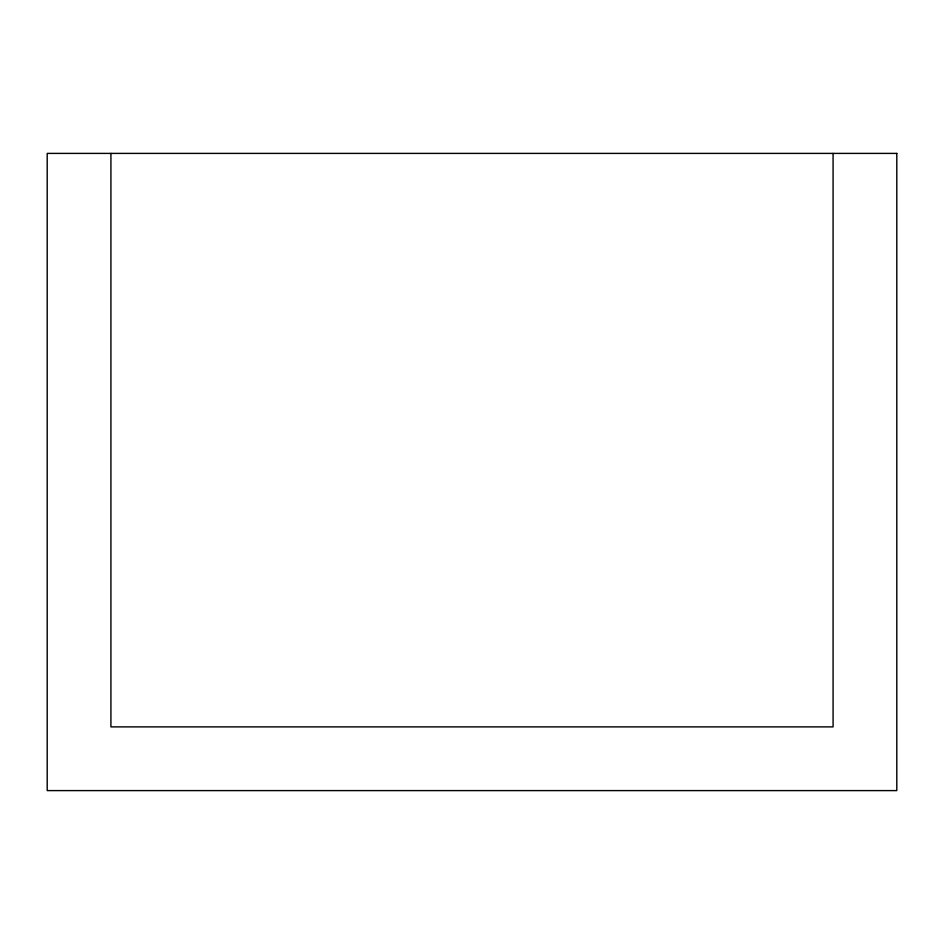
<?xml version="1.0" encoding="UTF-8"?>
<svg xmlns="http://www.w3.org/2000/svg" width="944" height="944" viewBox="0 0 944 944"><rect width="100%" height="100%" fill="white"/><g stroke="black" fill="none" stroke-linecap="round" stroke-linejoin="round"><path stroke-width="1.42" d="M833.08 153.4L833.08 726.88L110.92 726.88L110.92 153.4M896.8 153.4L47.2 153.4L47.2 790.6L896.8 790.6L896.8 153.4"/></g></svg>
